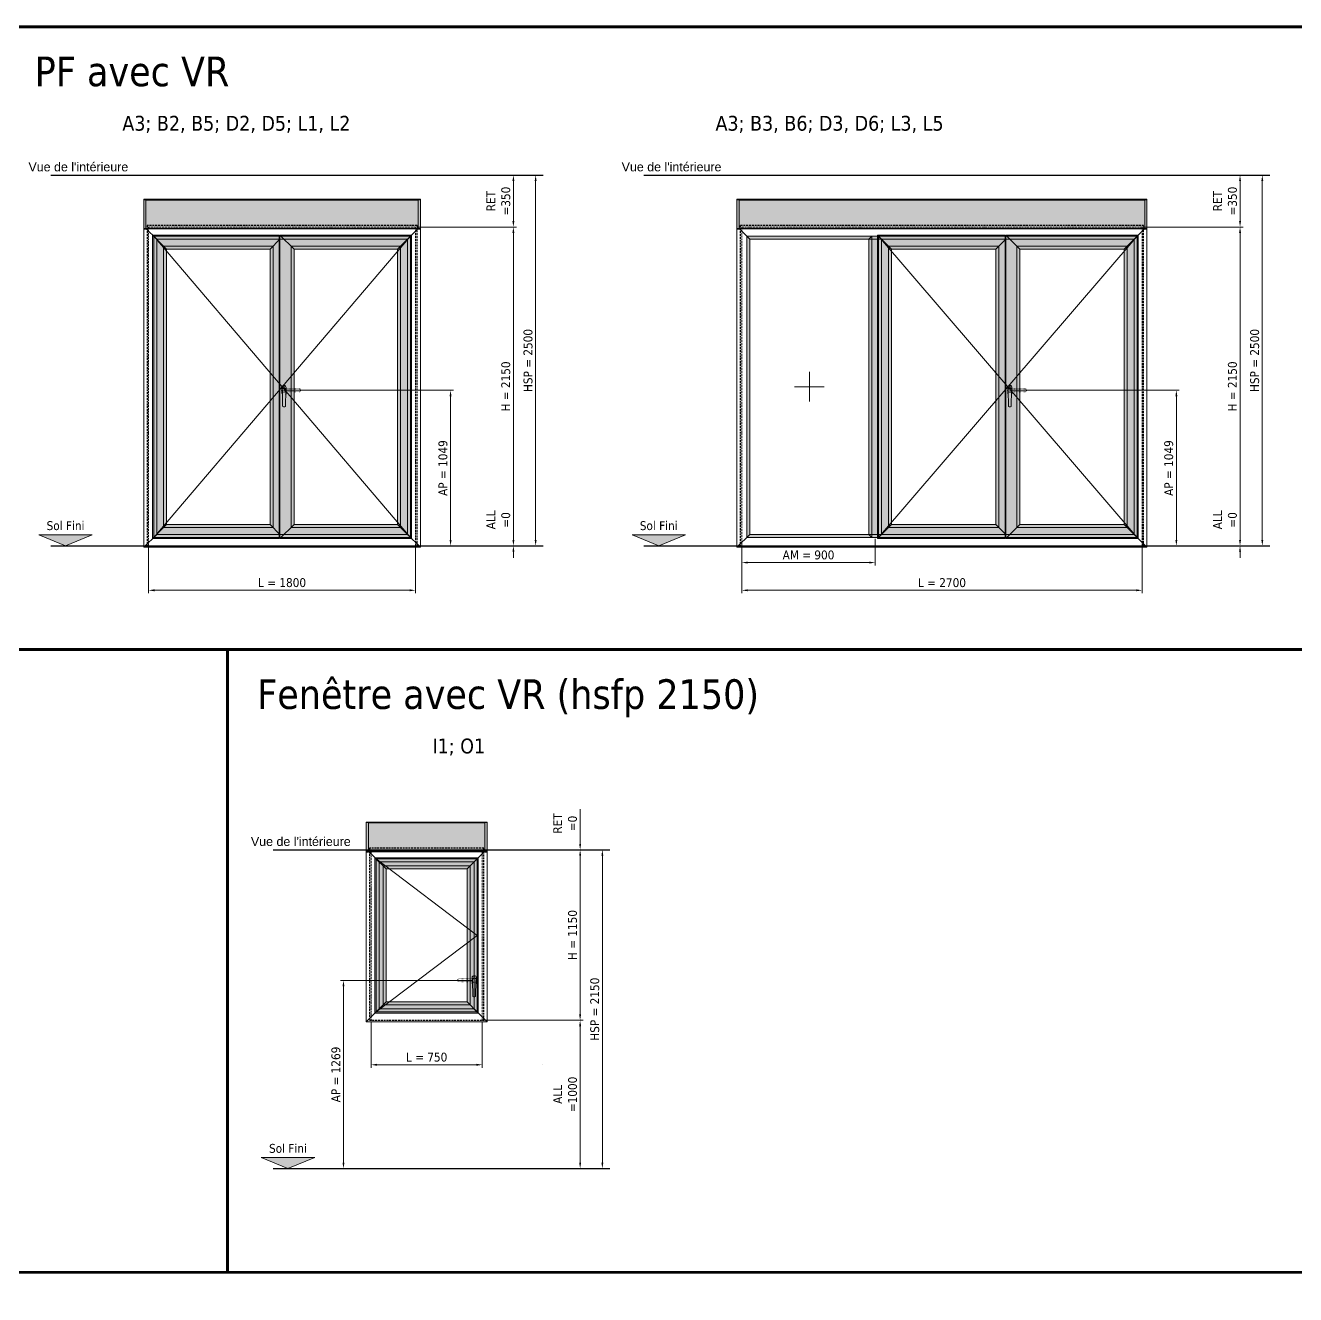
# Model space of a CAD drawing. Header units: millimetres. Extents: x -20000 to 230000, y -17405 to 24510.
# Drawn here: x 7137 to 15703, y 15950 to 24510 of the extents above; entities that cross this region are included whole.
import ezdxf
from ezdxf.enums import TextEntityAlignment as Align

# ---------------------------------------------------------------- set-up
doc = ezdxf.new("R2010")
doc.units = ezdxf.units.MM
doc.header["$PDMODE"] = 35
doc.header["$PDSIZE"] = 0.5
for name, pattern in [('ACAD_ISO07W100', [3, 0, -3]), ('AXES', [50.8, 31.75, -6.35, 6.35, -6.35]), ('CACHE', [9.525, 6.35, -3.175]), ('POINTILLE', [6.35, 0, -6.35])]:
    doc.linetypes.add(name, pattern=pattern)
doc.layers.get('0').update_dxf_attribs({"lineweight": 13})
doc.layers.get('Defpoints').update_dxf_attribs({"true_color": 0xc2a584})
for name, color, linetype, lineweight, plot in [('0 - Invisible', 43, 'Continuous', 0, False), ('Intouchable', 252, 'Continuous', 13, False), ('Non visible', 163, 'Continuous', 25, False)]:
    doc.layers.add(name, color=color, linetype=linetype, lineweight=lineweight, plot=plot)
for name, color, linetype, lineweight in [('1 - Axe', 1, 'AXES', 0), ('1 - BETON', 251, 'Continuous', 25), ('1 - Cotation', 32, 'Continuous', 13), ('1 - INTERROMPU', 253, 'CACHE', 13), ('1 - Isolant', 132, 'Continuous', 13), ('1 - PVC', 7, 'Continuous', 13), ('1 - Texte', 7, 'Continuous', 13), ('Repère coupe et élévation', 145, 'Continuous', 13), ('Texte', 7, 'Continuous', 13)]:
    doc.layers.add(name, color=color, linetype=linetype, lineweight=lineweight)
doc.layers.add('1 - Cache', color=7, linetype='Continuous', lineweight=0, true_color=0xffffff)
doc.styles.get("Standard").update_dxf_attribs({"font": 'ARIALUNI.TTF'})
doc.styles.add('Texte Poralu', font='tahomabd.ttf')
doc.dimstyles.new('100 - 5000', dxfattribs={"dimtxt": 60, "dimasz": 40, "dimexe": 20, "dimexo": 10, "dimgap": 20, "dimtad": 1, "dimdec": 1, "dimtxsty": 'Texte Poralu', "dimcen": 40, "dimazin": 0, "dimtfac": 1, "dimtdec": 1, "dimtmove": 0, "dimatfit": 3, "dimfxl": 1, "dimarcsym": 0})

# ---------------------------------------------------------------- blocks, each defined once
blk = doc.blocks.new('Règle pour élévation')
at = {"const_width": 20}
blk.add_lwpolyline([(0, 0), (20250, 0)], dxfattribs=at)
at = {"layer": 'Defpoints', "color": 2}
for p in [(7000, 0), (7500, 0), (8000, 0), (8500, 0), (9000, 0), (9500, 0), (10000, 0), (10500, 0), (11000, 0), (11500, 0), (12000, 0), (12500, 0), (13000, 0), (13500, 0), (14000, 0), (14500, 0), (15000, 0)]:
    blk.add_point(p, dxfattribs=at)
blk = doc.blocks.new('*D1699')
at = {"layer": '1 - Cotation', "color": 0, "lineweight": -2, "transparency": 16777216}
for p, q in [((3560, 2500), (3550, 2500)), ((3570, 2460), (3570, 40)), ((3560, 0), (3550, 0))]:
    blk.add_line(p, q, dxfattribs=at)
at = {"layer": '1 - Cotation', "color": 0, "transparency": 16777216}
for points in [[(3563.3, 2460), (3576.7, 2460), (3570, 2500)], [(3563.3, 40), (3576.7, 40), (3570, 0)]]:
    blk.add_solid(points, dxfattribs=at)
at = {"layer": 'Defpoints', "color": 0, "transparency": 16777216}
for p in [(3570, 2500), (3570, 0), (3570, 0)]:
    blk.add_point(p, dxfattribs=at)
at = {"layer": '1 - Cotation', "color": 0, "transparency": 16777216, "insert": (3518.8, 1250), "char_height": 60, "attachment_point": 5, "rotation": 90, "style": 'Texte Poralu'}
blk.add_mtext('HSP = 2500', dxfattribs=at)
blk = doc.blocks.new('*D1700')
at = {"layer": '1 - Cotation', "color": 0, "lineweight": -2, "transparency": 16777216}
for p, q in [((3420, 40), (3420, 270)), ((3410, 0), (3400, 0)), ((2770, 0), (3440, 0)), ((3420, -40), (3420, -80))]:
    blk.add_line(p, q, dxfattribs=at)
at = {"layer": '1 - Cotation', "color": 0, "transparency": 16777216}
for points in [[(3413.3, 40), (3426.7, 40), (3420, 0)], [(3413.3, -40), (3426.7, -40), (3420, 0)]]:
    blk.add_solid(points, dxfattribs=at)
at = {"layer": 'Defpoints', "color": 0, "transparency": 16777216}
for p in [(2760, 0), (3420, 0), (3420, 0)]:
    blk.add_point(p, dxfattribs=at)
at = {"layer": '1 - Cotation', "color": 0, "transparency": 16777216, "insert": (3318.8, 175), "char_height": 60, "attachment_point": 5, "rotation": 90, "style": 'Texte Poralu'}
blk.add_mtext('ALL\\P=0', dxfattribs=at)
blk = doc.blocks.new('*D1701')
at = {"layer": '1 - Cotation', "color": 0, "lineweight": -2, "transparency": 16777216}
for p, q in [((2770, 2150), (3440, 2150)), ((3420, 40), (3420, 2110)), ((2770, 0), (3440, 0))]:
    blk.add_line(p, q, dxfattribs=at)
at = {"layer": '1 - Cotation', "color": 0, "transparency": 16777216}
for points in [[(3413.3, 2110), (3426.7, 2110), (3420, 2150)], [(3413.3, 40), (3426.7, 40), (3420, 0)]]:
    blk.add_solid(points, dxfattribs=at)
at = {"layer": 'Defpoints', "color": 0, "transparency": 16777216}
for p in [(2760, 2150), (3420, 2150), (2760, 0)]:
    blk.add_point(p, dxfattribs=at)
at = {"layer": '1 - Cotation', "color": 0, "transparency": 16777216, "insert": (3368.8, 1075), "char_height": 60, "attachment_point": 5, "rotation": 90, "style": 'Texte Poralu'}
blk.add_mtext('H = 2150', dxfattribs=at)
blk = doc.blocks.new('*D1702')
at = {"layer": '1 - Cotation', "color": 0, "lineweight": -2, "transparency": 16777216}
for p, q in [((3410, 2500), (3400, 2500)), ((3420, 2460), (3420, 2190)), ((2780, 2150), (3440, 2150))]:
    blk.add_line(p, q, dxfattribs=at)
at = {"layer": '1 - Cotation', "color": 0, "transparency": 16777216}
for points in [[(3413.3, 2460), (3426.7, 2460), (3420, 2500)], [(3413.3, 2190), (3426.7, 2190), (3420, 2150)]]:
    blk.add_solid(points, dxfattribs=at)
at = {"layer": 'Defpoints', "color": 0, "transparency": 16777216}
for p in [(3420, 2500), (2770, 2150), (3420, 2150)]:
    blk.add_point(p, dxfattribs=at)
at = {"layer": '1 - Cotation', "color": 0, "transparency": 16777216, "insert": (3318.8, 2325), "char_height": 60, "attachment_point": 5, "rotation": 90, "style": 'Texte Poralu'}
blk.add_mtext('RET\\P=350', dxfattribs=at)
blk = doc.blocks.new('*U157')
blk.add_hatch(color=256).paths.add_polyline_path([(0, 0), (180, 75), (-180, 75)])
blk.add_lwpolyline([(0, 0), (180, 75), (-180, 75), (0, 0)])
at = {"layer": 'Texte', "insert": (0, 105), "char_height": 60, "attachment_point": 8, "style": 'Texte Poralu'}
blk.add_mtext('Sol Fini', dxfattribs=at)
blk = doc.blocks.new('*D1703')
at = {"layer": '1 - Cotation', "color": 0, "lineweight": -2, "transparency": 16777216}
for p, q in [((960, -10), (960, -320)), ((2760, -10), (2760, -320)), ((2720, -300), (1000, -300))]:
    blk.add_line(p, q, dxfattribs=at)
at = {"layer": '1 - Cotation', "color": 0, "transparency": 16777216}
for points in [[(1000, -293.3), (1000, -306.7), (960, -300)], [(2720, -293.3), (2720, -306.7), (2760, -300)]]:
    blk.add_solid(points, dxfattribs=at)
at = {"layer": 'Defpoints', "color": 0, "transparency": 16777216}
for p in [(960, 0), (2760, 0), (960, -300)]:
    blk.add_point(p, dxfattribs=at)
at = {"layer": '1 - Cotation', "color": 0, "transparency": 16777216, "insert": (1860, -248.6), "char_height": 60, "attachment_point": 5, "style": 'Texte Poralu'}
blk.add_mtext('L = 1800', dxfattribs=at)
blk = doc.blocks.new('Rep_châssis')
at = {"style": 'Texte Poralu'}
blk.add_attdef('REP_CHASSIS', text='', height=100, dxfattribs=at).set_placement((0, 0), align=Align.MIDDLE_CENTER)
blk = doc.blocks.new('*U1716')
at = {"layer": '1 - Cache'}
blk.add_hatch(color=256, dxfattribs=at).paths.add_polyline_path([(-32.5, 2135), (-32.5, 2337), (1832.5, 2337), (1832.5, 2135), (1817.5, 2135), (1817.5, 2137), (-17.5, 2137), (-17.5, 2135)])
at = {"layer": '0 - Invisible'}
blk.add_lwpolyline([(-32.5, 2135), (-32.5, 2337), (1832.5, 2337), (1832.5, 2135), (1817.5, 2135), (1817.5, 2137), (-17.5, 2137), (-17.5, 2135), (-32.5, 2135)], dxfattribs=at)
at = {"layer": '0 - Invisible', "linetype": 'POINTILLE'}
blk.add_lwpolyline([(1800, 2150), (0, 2150), (0, 0), (1800, 0)], close=True, dxfattribs=at)
at = {"layer": '1 - PVC'}
for p, q in [((54.5, 2068), (-17.5, 2140)), ((1745.5, 2068), (1817.5, 2140)), ((54.5, 77), (-32.5, -10)), ((1745.5, 77), (1832.5, -10))]:
    blk.add_line(p, q, dxfattribs=at)
for points in [[(-32.5, 2333), (-32.5, 2337), (1832.5, 2337), (1832.5, 2333)], [(-17.5, 2331), (1817.5, 2331)], [(1817.5, 2137), (-17.5, 2137)]]:
    blk.add_lwpolyline(points, dxfattribs=at)
for points in [[(-32.5, 2333), (-17.5, 2333), (-17.5, 2135), (-32.5, 2135)], [(1832.5, 2333), (1817.5, 2333), (1817.5, 2135), (1832.5, 2135)], [(-32.5, -10), (1832.5, -10), (1832.5, 2140), (-32.5, 2140)], [(34.5, 57), (1765.5, 57), (1765.5, 2088), (34.5, 2088)], [(54.5, 77), (1745.5, 77), (1745.5, 2068), (54.5, 2068)]]:
    blk.add_lwpolyline(points, close=True, dxfattribs=at)
blk = doc.blocks.new('*U1719')
at = {"layer": '1 - Cache'}
h = blk.add_hatch(color=256, dxfattribs=at)
h.dxf.hatch_style = 1
h.paths.add_polyline_path([(-8, 2039), (846.5, 2039), (846.5, -8), (-8, -8)])
h.paths.add_polyline_path([(851.5, -8), (1739, -8), (1739, 2039), (851.5, 2039)])
h.paths.add_polyline_path([(946.5, 87), (1644, 87), (1644, 1944), (946.5, 1944)], flags=16)
h.paths.add_polyline_path([(87, 1944), (784.5, 1944), (784.5, 87), (87, 87)], flags=16)
h = blk.add_hatch(color=256, dxfattribs=at)
h.dxf.hatch_style = 1
h.paths.add_polyline_path([(846.5, 0), (851.5, 0), (851.5, 2031), (846.5, 2031)])
at = {"layer": '0 - Invisible', "linetype": 'POINTILLE'}
blk.add_lwpolyline([(0, 0), (1731, 0), (1731, 2031), (0, 2031)], close=True, dxfattribs=at)
at = {"layer": '1 - PVC'}
for p, q in [((-8, 2039), (87, 1944)), ((784.5, 1944), (851.5, 2011)), ((851.5, 2039), (946.5, 1944)), ((1739, 2039), (1644, 1944)), ((-8, -8), (87, 87)), ((784.5, 87), (851.5, 20)), ((851.5, -8), (946.5, 87)), ((1739, -8), (1644, 87))]:
    blk.add_line(p, q, dxfattribs=at)
for points in [[(-8, 2039), (846.5, 2039), (846.5, -8), (-8, -8)], [(846.5, 0), (851.5, 0), (851.5, 2031), (846.5, 2031)], [(851.5, -8), (1739, -8), (1739, 2039), (851.5, 2039)], [(67, 1964), (804.5, 1964), (804.5, 67), (67, 67)], [(87, 1944), (784.5, 1944), (784.5, 87), (87, 87)], [(926.5, 67), (1664, 67), (1664, 1964), (926.5, 1964)], [(946.5, 87), (1644, 87), (1644, 1944), (946.5, 1944)]]:
    blk.add_lwpolyline(points, close=True, dxfattribs=at)
blk = doc.blocks.new('*U1720')
at = {"layer": '0 - Invisible', "linetype": 'POINTILLE'}
blk.add_lwpolyline([(0, 0), (1731, 0), (1731, 2031), (0, 2031)], close=True, dxfattribs=at)
at = {"layer": '1 - Axe', "color": 5, "linetype": 'ByBlock'}
for p, q in [((0, 2031), (1731, 0)), ((1731, 2031), (0, 0))]:
    blk.add_line(p, q, dxfattribs=at)
blk = doc.blocks.new('*U156')
at = {"color": 253, "linetype": 'ACAD_ISO07W100', "lineweight": -2, "ltscale": 0.25}
for p, q in [((27.6, 11), (134.6, 9.6)), ((27.6, -11), (134.6, -9.6))]:
    blk.add_line(p, q, dxfattribs=at)
for centre, radius, start, end in [((134.6, 7.6), 2, 37.55191, 89.22925), ((124.7, 0), 14.4, 322.44809, 37.55191), ((134.6, -7.6), 2, 270.77075, 322.44809)]:
    blk.add_arc(centre, radius, start, end, dxfattribs=at)
blk.add_ellipse((27.6, 0), major_axis=(-16.5, 0), ratio=0.757576, start_param=4.199407, end_param=8.366964, dxfattribs=at)
at = {"layer": '0 - Invisible'}
blk.add_point((27.6, 0), dxfattribs=at)
at = {"layer": '1 - PVC'}
for p, q in [((13.6, 18.5), (13.6, -18.5)), ((16.6, 0), (18.1, -107)), ((27.6, 26.2), (27.6, 25)), ((27.6, 23.3), (27.6, 24.5)), ((38.6, 0), (37.2, -107)), ((41.6, -18.5), (41.6, 18.5))]:
    blk.add_line(p, q, dxfattribs=at)
blk.add_lwpolyline([(26.8, 26.2), (26, 24.7), (26.8, 23.3), (28.5, 23.3), (29.3, 24.7), (28.5, 26.2)], close=True, dxfattribs=at)
for centre, radius, start, end in [((27.6, 18.5), 14, 0, 180), ((27.6, -18.5), 14, 180, 220.60795), ((27.6, -18.5), 14, 319.39205, 0), ((20.1, -106.9), 2, 180.77075, 232.44809), ((27.6, -97.1), 14.4, 232.44809, 307.55191), ((35.2, -106.9), 2, 307.55191, 359.22925)]:
    blk.add_arc(centre, radius, start, end, dxfattribs=at)
blk.add_ellipse((27.6, 0), major_axis=(0, 16.5), ratio=0.757576, start_param=4.199407, end_param=8.366964, dxfattribs=at)
blk = doc.blocks.new('*D1723')
at = {"layer": '1 - Texte', "color": 0, "lineweight": -2, "transparency": 16777216}
for p, q in [((37.6, 1000), (1170.3, 1000)), ((1150.3, 960), (1150.3, -9)), ((1160.3, -49), (1170.3, -49))]:
    blk.add_line(p, q, dxfattribs=at)
at = {"layer": '1 - Texte', "color": 0, "transparency": 16777216}
for points in [[(1143.7, 960), (1157, 960), (1150.3, 1000)], [(1143.7, -9), (1157, -9), (1150.3, -49)]]:
    blk.add_solid(points, dxfattribs=at)
at = {"layer": 'Defpoints', "color": 0, "transparency": 16777216}
for p in [(27.6, 1000), (1150.3, -49), (1150.3, -49)]:
    blk.add_point(p, dxfattribs=at)
at = {"layer": '1 - Texte', "color": 0, "transparency": 16777216, "insert": (1099.1, 475.5), "char_height": 60, "attachment_point": 5, "rotation": 90, "style": 'Texte Poralu'}
blk.add_mtext('AP = 1049', dxfattribs=at)
blk = doc.blocks.new('*D1725')
at = {"layer": '1 - Cotation', "color": 0, "lineweight": -2, "transparency": 16777216}
for p, q in [((4480, 2500), (4490, 2500)), ((4470, 2460), (4470, 40)), ((4460, 0), (4450, 0))]:
    blk.add_line(p, q, dxfattribs=at)
at = {"layer": '1 - Cotation', "color": 0, "transparency": 16777216}
for points in [[(4463.3, 2460), (4476.7, 2460), (4470, 2500)], [(4463.3, 40), (4476.7, 40), (4470, 0)]]:
    blk.add_solid(points, dxfattribs=at)
at = {"layer": 'Defpoints', "color": 0, "transparency": 16777216}
for p in [(4470, 2500), (4470, 0), (4470, 0)]:
    blk.add_point(p, dxfattribs=at)
at = {"layer": '1 - Cotation', "color": 0, "transparency": 16777216, "insert": (4418.8, 1250), "char_height": 60, "attachment_point": 5, "rotation": 90, "style": 'Texte Poralu'}
blk.add_mtext('HSP = 2500', dxfattribs=at)
blk = doc.blocks.new('*D1726')
at = {"layer": '1 - Cotation', "color": 0, "lineweight": -2, "transparency": 16777216}
for p, q in [((4320, 40), (4320, 270)), ((4310, 0), (4300, 0)), ((3670, 0), (4340, 0)), ((4320, -40), (4320, -80))]:
    blk.add_line(p, q, dxfattribs=at)
at = {"layer": '1 - Cotation', "color": 0, "transparency": 16777216}
for points in [[(4313.3, 40), (4326.7, 40), (4320, 0)], [(4313.3, -40), (4326.7, -40), (4320, 0)]]:
    blk.add_solid(points, dxfattribs=at)
at = {"layer": 'Defpoints', "color": 0, "transparency": 16777216}
for p in [(3660, 0), (4320, 0), (4320, 0)]:
    blk.add_point(p, dxfattribs=at)
at = {"layer": '1 - Cotation', "color": 0, "transparency": 16777216, "insert": (4218.8, 175), "char_height": 60, "attachment_point": 5, "rotation": 90, "style": 'Texte Poralu'}
blk.add_mtext('ALL\\P=0', dxfattribs=at)
blk = doc.blocks.new('*D1727')
at = {"layer": '1 - Cotation', "color": 0, "lineweight": -2, "transparency": 16777216}
for p, q in [((3670, 2150), (4340, 2150)), ((4320, 40), (4320, 2110)), ((3670, 0), (4340, 0))]:
    blk.add_line(p, q, dxfattribs=at)
at = {"layer": '1 - Cotation', "color": 0, "transparency": 16777216}
for points in [[(4313.3, 2110), (4326.7, 2110), (4320, 2150)], [(4313.3, 40), (4326.7, 40), (4320, 0)]]:
    blk.add_solid(points, dxfattribs=at)
at = {"layer": 'Defpoints', "color": 0, "transparency": 16777216}
for p in [(3660, 2150), (4320, 2150), (3660, 0)]:
    blk.add_point(p, dxfattribs=at)
at = {"layer": '1 - Cotation', "color": 0, "transparency": 16777216, "insert": (4268.8, 1075), "char_height": 60, "attachment_point": 5, "rotation": 90, "style": 'Texte Poralu'}
blk.add_mtext('H = 2150', dxfattribs=at)
blk = doc.blocks.new('*D1728')
at = {"layer": '1 - Cotation', "color": 0, "lineweight": -2, "transparency": 16777216}
for p, q in [((4310, 2500), (4300, 2500)), ((4320, 2460), (4320, 2190)), ((3680, 2150), (4340, 2150))]:
    blk.add_line(p, q, dxfattribs=at)
at = {"layer": '1 - Cotation', "color": 0, "transparency": 16777216}
for points in [[(4313.3, 2460), (4326.7, 2460), (4320, 2500)], [(4313.3, 2190), (4326.7, 2190), (4320, 2150)]]:
    blk.add_solid(points, dxfattribs=at)
at = {"layer": 'Defpoints', "color": 0, "transparency": 16777216}
for p in [(4320, 2500), (3670, 2150), (4320, 2150)]:
    blk.add_point(p, dxfattribs=at)
at = {"layer": '1 - Cotation', "color": 0, "transparency": 16777216, "insert": (4218.8, 2325), "char_height": 60, "attachment_point": 5, "rotation": 90, "style": 'Texte Poralu'}
blk.add_mtext('RET\\P=350', dxfattribs=at)
blk = doc.blocks.new('*D1729')
at = {"layer": '1 - Cotation', "color": 0, "lineweight": -2, "transparency": 16777216}
for p, q in [((960, -10), (960, -320)), ((3660, -10), (3660, -320)), ((3620, -300), (1000, -300))]:
    blk.add_line(p, q, dxfattribs=at)
at = {"layer": '1 - Cotation', "color": 0, "transparency": 16777216}
for points in [[(1000, -293.3), (1000, -306.7), (960, -300)], [(3620, -293.3), (3620, -306.7), (3660, -300)]]:
    blk.add_solid(points, dxfattribs=at)
at = {"layer": 'Defpoints', "color": 0, "transparency": 16777216}
for p in [(960, 0), (3660, 0), (960, -300)]:
    blk.add_point(p, dxfattribs=at)
at = {"layer": '1 - Cotation', "color": 0, "transparency": 16777216, "insert": (2310, -248.8), "char_height": 60, "attachment_point": 5, "style": 'Texte Poralu'}
blk.add_mtext('L = 2700', dxfattribs=at)
blk = doc.blocks.new('*U1742')
at = {"layer": '1 - Cache'}
blk.add_hatch(color=256, dxfattribs=at).paths.add_polyline_path([(-32.5, 2135), (-32.5, 2337), (2732.5, 2337), (2732.5, 2135), (2717.5, 2135), (2717.5, 2137), (-17.5, 2137), (-17.5, 2135)])
at = {"layer": '0 - Invisible'}
blk.add_lwpolyline([(-32.5, 2135), (-32.5, 2337), (2732.5, 2337), (2732.5, 2135), (2717.5, 2135), (2717.5, 2137), (-17.5, 2137), (-17.5, 2135), (-32.5, 2135)], dxfattribs=at)
at = {"layer": '0 - Invisible', "linetype": 'POINTILLE'}
blk.add_lwpolyline([(2700, 2150), (0, 2150), (0, 0), (2700, 0)], close=True, dxfattribs=at)
at = {"layer": '1 - PVC'}
for p, q in [((54.5, 2068), (-17.5, 2140)), ((2645.5, 2068), (2717.5, 2140)), ((54.5, 77), (-32.5, -10)), ((2645.5, 77), (2732.5, -10))]:
    blk.add_line(p, q, dxfattribs=at)
for points in [[(-32.5, 2333), (-32.5, 2337), (2732.5, 2337), (2732.5, 2333)], [(-17.5, 2331), (2717.5, 2331)], [(2717.5, 2137), (-17.5, 2137)]]:
    blk.add_lwpolyline(points, dxfattribs=at)
for points in [[(-32.5, 2333), (-17.5, 2333), (-17.5, 2135), (-32.5, 2135)], [(2732.5, 2333), (2717.5, 2333), (2717.5, 2135), (2732.5, 2135)], [(-32.5, -10), (2732.5, -10), (2732.5, 2140), (-32.5, 2140)], [(34.5, 57), (2665.5, 57), (2665.5, 2088), (34.5, 2088)], [(54.5, 77), (2645.5, 77), (2645.5, 2068), (54.5, 2068)]]:
    blk.add_lwpolyline(points, close=True, dxfattribs=at)
blk = doc.blocks.new('*D1747')
at = {"layer": 'Defpoints', "color": 0, "transparency": 16777216}
for p in [(865.5, 0), (-34.5, -20), (-34.5, -170)]:
    blk.add_point(p, dxfattribs=at)
at = {"layer": 'Texte', "color": 0, "lineweight": -2, "transparency": 16777216}
for p, q in [((-34.5, -30), (-34.5, -190)), ((865.5, -10), (865.5, -190)), ((825.5, -170), (5.5, -170))]:
    blk.add_line(p, q, dxfattribs=at)
at = {"layer": 'Texte', "color": 0, "transparency": 16777216}
for points in [[(5.5, -163.3), (5.5, -176.7), (-34.5, -170)], [(825.5, -163.3), (825.5, -176.7), (865.5, -170)]]:
    blk.add_solid(points, dxfattribs=at)
at = {"layer": 'Texte', "color": 0, "transparency": 16777216, "insert": (415.5, -118.8), "char_height": 60, "attachment_point": 5, "style": 'Texte Poralu'}
blk.add_mtext('AM = 900', dxfattribs=at)
blk = doc.blocks.new('*U1748')
at = {"layer": '1 - Cache'}
h = blk.add_hatch(color=256, dxfattribs=at)
h.dxf.hatch_style = 1
h.paths.add_polyline_path([(-8, 2039), (852.25, 2039), (852.25, -8), (-8, -8)])
h.paths.add_polyline_path([(857.25, -8), (1750.5, -8), (1750.5, 2039), (857.25, 2039)])
h.paths.add_polyline_path([(952.25, 87), (1655.5, 87), (1655.5, 1944), (952.25, 1944)], flags=16)
h.paths.add_polyline_path([(87, 1944), (790.25, 1944), (790.25, 87), (87, 87)], flags=16)
h = blk.add_hatch(color=256, dxfattribs=at)
h.dxf.hatch_style = 1
h.paths.add_polyline_path([(852.25, 0), (857.25, 0), (857.25, 2031), (852.25, 2031)])
at = {"layer": '0 - Invisible', "linetype": 'POINTILLE'}
blk.add_lwpolyline([(0, 0), (1742.5, 0), (1742.5, 2031), (0, 2031)], close=True, dxfattribs=at)
at = {"layer": '1 - PVC'}
for p, q in [((-8, 2039), (87, 1944)), ((790.25, 1944), (857.25, 2011)), ((857.25, 2039), (952.25, 1944)), ((1750.5, 2039), (1655.5, 1944)), ((-8, -8), (87, 87)), ((790.25, 87), (857.25, 20)), ((857.25, -8), (952.25, 87)), ((1750.5, -8), (1655.5, 87))]:
    blk.add_line(p, q, dxfattribs=at)
for points in [[(-8, 2039), (852.25, 2039), (852.25, -8), (-8, -8)], [(852.25, 0), (857.25, 0), (857.25, 2031), (852.25, 2031)], [(857.25, -8), (1750.5, -8), (1750.5, 2039), (857.25, 2039)], [(67, 1964), (810.25, 1964), (810.25, 67), (67, 67)], [(87, 1944), (790.25, 1944), (790.25, 87), (87, 87)], [(932.25, 67), (1675.5, 67), (1675.5, 1964), (932.25, 1964)], [(952.25, 87), (1655.5, 87), (1655.5, 1944), (952.25, 1944)]]:
    blk.add_lwpolyline(points, close=True, dxfattribs=at)
blk = doc.blocks.new('*U1749')
at = {"layer": '0 - Invisible', "linetype": 'POINTILLE'}
blk.add_lwpolyline([(0, 0), (1742.5, 0), (1742.5, 2031), (0, 2031)], close=True, dxfattribs=at)
at = {"layer": '1 - Axe', "color": 5, "linetype": 'ByBlock'}
for p, q in [((0, 2031), (1742.5, 0)), ((1742.5, 2031), (0, 0))]:
    blk.add_line(p, q, dxfattribs=at)
blk = doc.blocks.new('*U1751')
at = {"layer": '1 - Cache'}
h = blk.add_hatch(color=256, dxfattribs=at)
h.paths.add_polyline_path([(20, 20), (822.5, 20), (822.5, 2011), (20, 2011)], flags=16)
h.paths.add_polyline_path([(0, 0), (842.5, 0), (842.5, 2031), (0, 2031)])
at = {"layer": '1 - PVC'}
for p, q in [((20, 2011), (0, 2031)), ((822.5, 2011), (842.5, 2031)), ((20, 20), (0, 0)), ((822.5, 20), (842.5, 0))]:
    blk.add_line(p, q, dxfattribs=at)
for points in [[(0, 0), (842.5, 0), (842.5, 2031), (0, 2031)], [(20, 20), (822.5, 20), (822.5, 2011), (20, 2011)]]:
    blk.add_lwpolyline(points, close=True, dxfattribs=at)
blk = doc.blocks.new('*U1752')
at = {"layer": '0 - Invisible', "linetype": 'POINTILLE'}
blk.add_lwpolyline([(0, 0), (842.5, 0), (842.5, 2031), (0, 2031)], close=True, dxfattribs=at)
at = {"layer": '1 - Axe', "color": 5, "linetype": 'ByBlock'}
for p, q in [((421.25, 1115.5), (421.25, 915.5)), ((321.25, 1015.5), (521.25, 1015.5))]:
    blk.add_line(p, q, dxfattribs=at)
blk = doc.blocks.new('*D1886')
at = {"layer": '1 - Cotation', "color": 0, "lineweight": -2, "transparency": 16777216}
for p, q in [((2510, 2150), (2500, 2150)), ((2520, 2110), (2520, 40)), ((2510, 0), (2500, 0))]:
    blk.add_line(p, q, dxfattribs=at)
at = {"layer": '1 - Cotation', "color": 0, "transparency": 16777216}
for points in [[(2513.3, 2110), (2526.7, 2110), (2520, 2150)], [(2513.3, 40), (2526.7, 40), (2520, 0)]]:
    blk.add_solid(points, dxfattribs=at)
at = {"layer": 'Defpoints', "color": 0, "transparency": 16777216}
for p in [(2520, 2150), (2520, 0), (2520, 0)]:
    blk.add_point(p, dxfattribs=at)
at = {"layer": '1 - Cotation', "color": 0, "transparency": 16777216, "insert": (2468.8, 1075), "char_height": 60, "attachment_point": 5, "rotation": 90, "style": 'Texte Poralu'}
blk.add_mtext('HSP = 2150', dxfattribs=at)
blk = doc.blocks.new('*D1887')
at = {"layer": '1 - Cotation', "color": 0, "lineweight": -2, "transparency": 16777216}
for p, q in [((1720, 1000), (2390, 1000)), ((2370, 960), (2370, 40)), ((2360, 0), (2350, 0))]:
    blk.add_line(p, q, dxfattribs=at)
at = {"layer": '1 - Cotation', "color": 0, "transparency": 16777216}
for points in [[(2363.3, 960), (2376.7, 960), (2370, 1000)], [(2363.3, 40), (2376.7, 40), (2370, 0)]]:
    blk.add_solid(points, dxfattribs=at)
at = {"layer": 'Defpoints', "color": 0, "transparency": 16777216}
for p in [(1710, 1000), (2370, 0), (2370, 0)]:
    blk.add_point(p, dxfattribs=at)
at = {"layer": '1 - Cotation', "color": 0, "transparency": 16777216, "insert": (2268.8, 500), "char_height": 60, "attachment_point": 5, "rotation": 90, "style": 'Texte Poralu'}
blk.add_mtext('ALL\\P=1000', dxfattribs=at)
blk = doc.blocks.new('*D1888')
at = {"layer": '1 - Cotation', "color": 0, "lineweight": -2, "transparency": 16777216}
for p, q in [((1720, 2150), (2390, 2150)), ((2370, 1040), (2370, 2110)), ((1720, 1000), (2390, 1000))]:
    blk.add_line(p, q, dxfattribs=at)
at = {"layer": '1 - Cotation', "color": 0, "transparency": 16777216}
for points in [[(2363.3, 2110), (2376.7, 2110), (2370, 2150)], [(2363.3, 1040), (2376.7, 1040), (2370, 1000)]]:
    blk.add_solid(points, dxfattribs=at)
at = {"layer": 'Defpoints', "color": 0, "transparency": 16777216}
for p in [(1710, 2150), (2370, 2150), (1710, 1000)]:
    blk.add_point(p, dxfattribs=at)
at = {"layer": '1 - Cotation', "color": 0, "transparency": 16777216, "insert": (2318.8, 1575), "char_height": 60, "attachment_point": 5, "rotation": 90, "style": 'Texte Poralu'}
blk.add_mtext('H = 1150', dxfattribs=at)
blk = doc.blocks.new('*D1889')
at = {"layer": '1 - Cotation', "color": 0, "lineweight": -2, "transparency": 16777216}
for p, q in [((2370, 2190), (2370, 2425)), ((1730, 2150), (2390, 2150)), ((2360, 2150), (2350, 2150)), ((2370, 2110), (2370, 2070))]:
    blk.add_line(p, q, dxfattribs=at)
at = {"layer": '1 - Cotation', "color": 0, "transparency": 16777216}
for points in [[(2363.3, 2190), (2376.7, 2190), (2370, 2150)], [(2363.3, 2110), (2376.7, 2110), (2370, 2150)]]:
    blk.add_solid(points, dxfattribs=at)
at = {"layer": 'Defpoints', "color": 0, "transparency": 16777216}
for p in [(1720, 2150), (2370, 2150), (2370, 2150)]:
    blk.add_point(p, dxfattribs=at)
at = {"layer": '1 - Cotation', "color": 0, "transparency": 16777216, "insert": (2268.8, 2327.5), "char_height": 60, "attachment_point": 5, "rotation": 90, "style": 'Texte Poralu'}
blk.add_mtext('RET\\P=0', dxfattribs=at)
blk = doc.blocks.new('*D1890')
at = {"layer": '1 - Cotation', "color": 0, "lineweight": -2, "transparency": 16777216}
for p, q in [((960, 990), (960, 680)), ((1710, 990), (1710, 680)), ((1670, 700), (1000, 700))]:
    blk.add_line(p, q, dxfattribs=at)
at = {"layer": '1 - Cotation', "color": 0, "transparency": 16777216}
for points in [[(1000, 706.7), (1000, 693.3), (960, 700)], [(1670, 706.7), (1670, 693.3), (1710, 700)]]:
    blk.add_solid(points, dxfattribs=at)
at = {"layer": 'Defpoints', "color": 0, "transparency": 16777216}
for p in [(960, 1000), (1710, 1000), (960, 700)]:
    blk.add_point(p, dxfattribs=at)
at = {"layer": '1 - Cotation', "color": 0, "transparency": 16777216, "insert": (1335, 751.2), "char_height": 60, "attachment_point": 5, "style": 'Texte Poralu'}
blk.add_mtext('L = 750', dxfattribs=at)
blk = doc.blocks.new('*U1809')
at = {"layer": '1 - Cache'}
blk.add_hatch(color=256, dxfattribs=at).paths.add_polyline_path([(-32.5, 1135), (-32.5, 1337), (782.5, 1337), (782.5, 1135), (767.5, 1135), (767.5, 1137), (-17.5, 1137), (-17.5, 1135)])
at = {"layer": '0 - Invisible'}
blk.add_lwpolyline([(-32.5, 1135), (-32.5, 1337), (782.5, 1337), (782.5, 1135), (767.5, 1135), (767.5, 1137), (-17.5, 1137), (-17.5, 1135), (-32.5, 1135)], dxfattribs=at)
at = {"layer": '0 - Invisible', "linetype": 'POINTILLE'}
blk.add_lwpolyline([(750, 1150), (0, 1150), (0, 0), (750, 0)], close=True, dxfattribs=at)
at = {"layer": '1 - PVC'}
for p, q in [((54.5, 1068), (-17.5, 1140)), ((695.5, 1068), (767.5, 1140)), ((54.5, 77), (-32.5, -10)), ((695.5, 77), (782.5, -10))]:
    blk.add_line(p, q, dxfattribs=at)
for points in [[(-32.5, 1333), (-32.5, 1337), (782.5, 1337), (782.5, 1333)], [(-17.5, 1331), (767.5, 1331)], [(767.5, 1137), (-17.5, 1137)]]:
    blk.add_lwpolyline(points, dxfattribs=at)
for points in [[(-32.5, 1333), (-17.5, 1333), (-17.5, 1135), (-32.5, 1135)], [(782.5, 1333), (767.5, 1333), (767.5, 1135), (782.5, 1135)], [(-32.5, -10), (782.5, -10), (782.5, 1140), (-32.5, 1140)], [(34.5, 57), (715.5, 57), (715.5, 1088), (34.5, 1088)], [(54.5, 77), (695.5, 77), (695.5, 1068), (54.5, 1068)]]:
    blk.add_lwpolyline(points, close=True, dxfattribs=at)
blk = doc.blocks.new('*U1812')
at = {"layer": '1 - Cache'}
h = blk.add_hatch(color=256, dxfattribs=at)
h.paths.add_polyline_path([(-8, -8), (689, -8), (689, 1039), (-8, 1039)])
h.paths.add_polyline_path([(67, 67), (614, 67), (614, 964), (67, 964)], flags=16)
at = {"layer": '0 - Invisible', "linetype": 'POINTILLE'}
blk.add_lwpolyline([(0, 0), (681, 0), (681, 1031), (0, 1031)], close=True, dxfattribs=at)
at = {"layer": '1 - PVC'}
for p, q in [((-8, 1039), (67, 964)), ((689, 1039), (614, 964)), ((-8, -8), (67, 67)), ((689, -8), (614, 67))]:
    blk.add_line(p, q, dxfattribs=at)
for points in [[(-8, -8), (689, -8), (689, 1039), (-8, 1039)], [(47, 47), (634, 47), (634, 984), (47, 984)], [(67, 67), (614, 67), (614, 964), (67, 964)]]:
    blk.add_lwpolyline(points, close=True, dxfattribs=at)
blk = doc.blocks.new('*U1813')
at = {"layer": '0 - Invisible', "linetype": 'POINTILLE'}
blk.add_lwpolyline([(0, 0), (681, 0), (681, 1031), (0, 1031)], close=True, dxfattribs=at)
at = {"layer": '1 - Axe', "color": 5, "linetype": 'ByBlock'}
blk.add_lwpolyline([(0, 1031), (681, 515.5), (0, 0)], dxfattribs=at)
blk = doc.blocks.new('*D1816')
at = {"layer": '1 - Texte', "color": 0, "lineweight": -2, "transparency": 16777216}
for p, q in [((-37.6, 220), (-929.3, 220)), ((-909.3, 180), (-909.3, -1009)), ((-919.3, -1049), (-929.3, -1049))]:
    blk.add_line(p, q, dxfattribs=at)
at = {"layer": '1 - Texte', "color": 0, "transparency": 16777216}
for points in [[(-916, 180), (-902.6, 180), (-909.3, 220)], [(-916, -1009), (-902.6, -1009), (-909.3, -1049)]]:
    blk.add_solid(points, dxfattribs=at)
at = {"layer": 'Defpoints', "color": 0, "transparency": 16777216}
for p in [(-27.6, 220), (-909.3, -1049), (-909.3, -1049)]:
    blk.add_point(p, dxfattribs=at)
at = {"layer": '1 - Texte', "color": 0, "transparency": 16777216, "insert": (-960.5, -414.5), "char_height": 60, "attachment_point": 5, "rotation": 90, "style": 'Texte Poralu'}
blk.add_mtext('AP = 1269', dxfattribs=at)
blk = doc.blocks.new('*U1698')
at = {"layer": '1 - BETON'}
for p, q in [((300, 2500), (3620, 2500)), ((300, 0), (3620, 0))]:
    blk.add_line(p, q, dxfattribs=at)
at = {"layer": '1 - BETON', "linetype": 'ByBlock', "ltscale": 2}
blk.add_lwpolyline([(950, 0), (2770, 0), (2770, 2160), (950, 2160)], close=True, dxfattribs=at)
at = {"layer": '1 - Isolant', "linetype": 'ByBlock', "ltscale": 2}
blk.add_lwpolyline([(2760, 0), (2760, 0), (2760, 2150), (960, 2150), (960, 0)], dxfattribs=at)
blk.add_blockref('*U157', (400, 0))
at = {"insert": (150, 2525), "char_height": 60, "attachment_point": 7}
blk.add_mtext("Vue de l'intérieure", dxfattribs=at)
at = {"layer": '1 - Cotation'}
for base, p1, p2, angle, text, picture, middle in [((3420, 2150), (3420, 2500), (2770, 2150), 90, 'RET\\P=<>', '*D1702', (3318.75, 2325)), ((3570, 0), (3570, 2500), (3570, 0), 90, 'HSP = <>', '*D1699', (3518.77, 1250)), ((3420, 2150), (2760, 0), (2760, 2150), 270, 'H = <>', '*D1701', (3368.77, 1075)), ((3420, 0), (2760, 0), (3420, 0), 90, 'ALL\\P=<>', '*D1700', (3318.77098724, 174.98992612))]:
    dim = blk.add_linear_dim(base=base, p1=p1, p2=p2, angle=angle, text=text, dimstyle='100 - 5000', dxfattribs=at)
    dim.commit()
    dim.dimension.update_dxf_attribs({"geometry": picture, "text_midpoint": middle})
dim = blk.add_linear_dim(base=(960, -300), p1=(2760, 0), p2=(960, 0), text='L = <>', dimstyle='100 - 5000', dxfattribs=at)
dim.commit()
dim.dimension.update_dxf_attribs({"geometry": '*D1703', "text_midpoint": (1860, -248.63)})
blk = doc.blocks.new('*U1722')
blk.add_blockref('*U156', (0, 1000))
at = {"layer": '1 - Texte'}
dim = blk.add_linear_dim(base=(1150.32, -49), p1=(27.64, 1000), p2=(1150.32, -49), angle=90, text='AP = <>', dimstyle='100 - 5000', dxfattribs=at)
dim.commit()
dim.dimension.update_dxf_attribs({"geometry": '*D1723', "text_midpoint": (1099.1, 475.5)})
blk = doc.blocks.new('*U1724')
at = {"layer": '1 - BETON'}
for p, q in [((300, 2500), (4520, 2500)), ((300, 0), (4520, 0))]:
    blk.add_line(p, q, dxfattribs=at)
at = {"layer": '1 - BETON', "linetype": 'ByBlock', "ltscale": 2}
blk.add_lwpolyline([(950, 0), (3670, 0), (3670, 2160), (950, 2160)], close=True, dxfattribs=at)
at = {"layer": '1 - Isolant', "linetype": 'ByBlock', "ltscale": 2}
blk.add_lwpolyline([(3660, 0), (3660, 0), (3660, 2150), (960, 2150), (960, 0)], dxfattribs=at)
blk.add_blockref('*U157', (400, 0))
at = {"insert": (150, 2525), "char_height": 60, "attachment_point": 7}
blk.add_mtext("Vue de l'intérieure", dxfattribs=at)
at = {"layer": '1 - Cotation'}
for base, p1, p2, angle, text, picture, middle in [((4320, 2150), (4320, 2500), (3670, 2150), 90, 'RET\\P=<>', '*D1728', (4218.75, 2325)), ((4470, 0), (4470, 2500), (4470, 0), 90, 'HSP = <>', '*D1725', (4418.77, 1250)), ((4320, 2150), (3660, 0), (3660, 2150), 270, 'H = <>', '*D1727', (4268.77, 1075)), ((4320, 0), (3660, 0), (4320, 0), 90, 'ALL\\P=<>', '*D1726', (4218.77098724, 174.98992612))]:
    dim = blk.add_linear_dim(base=base, p1=p1, p2=p2, angle=angle, text=text, dimstyle='100 - 5000', dxfattribs=at)
    dim.commit()
    dim.dimension.update_dxf_attribs({"geometry": picture, "text_midpoint": middle})
dim = blk.add_linear_dim(base=(960, -300), p1=(3660, 0), p2=(960, 0), text='L = <>', dimstyle='100 - 5000', dxfattribs=at)
dim.commit()
dim.dimension.update_dxf_attribs({"geometry": '*D1729', "text_midpoint": (2310, -248.77)})
blk = doc.blocks.new('*U1745')
at = {"layer": '1 - Cache'}
blk.add_hatch(color=256, dxfattribs=at).paths.add_polyline_path([(888.5, 0), (842.5, 0), (842.5, 2031), (888.5, 2031)])
at = {"layer": '1 - PVC'}
for points in [[(842.5, 20), (822.5, 20), (822.5, 2011), (842.5, 2011)], [(888.5, 0), (842.5, 0), (842.5, 2031), (888.5, 2031)], [(888.5, 20), (908.5, 20), (908.5, 2011), (888.5, 2011)]]:
    blk.add_lwpolyline(points, close=True, dxfattribs=at)
at = {"layer": 'Texte'}
dim = blk.add_linear_dim(base=(-34.5, -170), p1=(865.5, 0), p2=(-34.5, -20), text='AM = <>', dimstyle='100 - 5000', dxfattribs=at)
dim.commit()
dim.dimension.update_dxf_attribs({"geometry": '*D1747', "text_midpoint": (415.5, -118.77)})
blk = doc.blocks.new('*U1885')
at = {"layer": '1 - BETON'}
for p, q in [((300, 2150), (2570, 2150)), ((300, 0), (2570, 0))]:
    blk.add_line(p, q, dxfattribs=at)
at = {"layer": '1 - BETON', "linetype": 'ByBlock', "ltscale": 2}
blk.add_lwpolyline([(950, 1000), (1720, 1000), (1720, 2160), (950, 2160)], close=True, dxfattribs=at)
at = {"layer": '1 - Isolant', "linetype": 'ByBlock', "ltscale": 2}
blk.add_lwpolyline([(1710, 1000), (1710, 1000), (1710, 2150), (960, 2150), (960, 1000)], dxfattribs=at)
blk.add_blockref('*U157', (400, 0))
at = {"insert": (150, 2175), "char_height": 60, "attachment_point": 7}
blk.add_mtext("Vue de l'intérieure", dxfattribs=at)
at = {"layer": '1 - Cotation'}
for base, p1, p2, angle, text, picture, middle in [((2370, 2150), (2370, 2150), (1720, 2150), 90, 'RET\\P=<>', '*D1889', (2268.77098724, 2327.5083949)), ((2370, 2150), (1710, 1000), (1710, 2150), 270, 'H = <>', '*D1888', (2318.77, 1575)), ((2520, 0), (2520, 2150), (2520, 0), 90, 'HSP = <>', '*D1886', (2468.77, 1075)), ((2370, 0), (1710, 1000), (2370, 0), 90, 'ALL\\P=<>', '*D1887', (2268.77, 500))]:
    dim = blk.add_linear_dim(base=base, p1=p1, p2=p2, angle=angle, text=text, dimstyle='100 - 5000', dxfattribs=at)
    dim.commit()
    dim.dimension.update_dxf_attribs({"geometry": picture, "text_midpoint": middle})
dim = blk.add_linear_dim(base=(960, 700), p1=(1710, 1000), p2=(960, 1000), text='L = <>', dimstyle='100 - 5000', dxfattribs=at)
dim.commit()
dim.dimension.update_dxf_attribs({"geometry": '*D1890', "text_midpoint": (1335, 751.23)})
blk = doc.blocks.new('*U1815')
at = {"xscale": -1}
blk.add_blockref('*U156', (0, 220), dxfattribs=at)
at = {"layer": '1 - Texte'}
dim = blk.add_linear_dim(base=(-909.3, -1049), p1=(-27.64, 220), p2=(-909.3, -1049), angle=90, text='AP = <>', dimstyle='100 - 5000', dxfattribs=at)
dim.commit()
dim.dimension.update_dxf_attribs({"geometry": '*D1816', "text_midpoint": (-960.53, -414.5)})

msp = doc.modelspace()

# ---------------------------------------------------------------- linework, layer by layer
at = {"layer": '1 - INTERROMPU', "const_width": 20}
msp.add_lwpolyline([(8500, 16100), (8500, 20300)], dxfattribs=at)
at = {"layer": 'Intouchable'}
msp.add_point((10625, 17500), dxfattribs=at)
at = {"layer": 'Non visible'}
msp.add_lwpolyline([(500, 24500), (20750, 24500), (20750, 11550), (11000, 11550), (11000, 10500), (500, 10500)], close=True, dxfattribs=at)

# ---------------------------------------------------------------- block references
for name, p in [('Règle pour élévation', (500, 24500)), ('*U1716', (7968.13, 21000)), ('*U1742', (11968.13, 21000)), ('*U1719', (8002.63, 21057)), ('*U1720', (8002.63, 21057)), ('*U1745', (12002.63, 21057)), ('*U1751', (12002.63, 21057)), ('*U1752', (12002.63, 21057)), ('*U1748', (12891.13, 21057)), ('*U1749', (12891.13, 21057)), ('*U1722', (8854.13, 21049)), ('*U1722', (13748.38, 21049)), ('Règle pour élévation', (500, 20300)), ('*U1809', (9468.13, 17800)), ('*U1812', (9502.63, 17857)), ('*U1813', (9502.63, 17857)), ('*U1815', (10191.63, 17849)), ('Règle pour élévation', (500, 16100))]:
    msp.add_blockref(name, p)
at = {"linetype": 'CACHE'}
for name, p in [('*U1698', (7008.13, 21000)), ('*U1724', (11008.13, 21000)), ('*U1885', (8508.13, 16800))]:
    msp.add_blockref(name, p, dxfattribs=at)
at = {"layer": 'Repère coupe et élévation'}
for p, values in [((8560, 23850), {'REP_CHASSIS': 'A3; B2, B5; D2, D5; L1, L2'}), ((12560, 23850), {'REP_CHASSIS': 'A3; B3, B6; D3, D6; L3, L5'}), ((10060, 19650), {'REP_CHASSIS': 'I1; O1'})]:
    msp.add_blockref('Rep_châssis', p, dxfattribs=at).add_auto_attribs(values)

# ---------------------------------------------------------------- texts
at = {"layer": 'Texte', "char_height": 200, "attachment_point": 1, "style": 'Texte Poralu'}
for s, insert in [('PF avec VR', (7200, 24300)), ('Fenêtre avec VR (hsfp 2150)', (8700, 20100))]:
    msp.add_mtext_dynamic_manual_height_columns(s, width=5059.0673, gutter_width=300, heights=[0], dxfattribs=dict(at, insert=insert))

doc.saveas('drawing.dxf')
